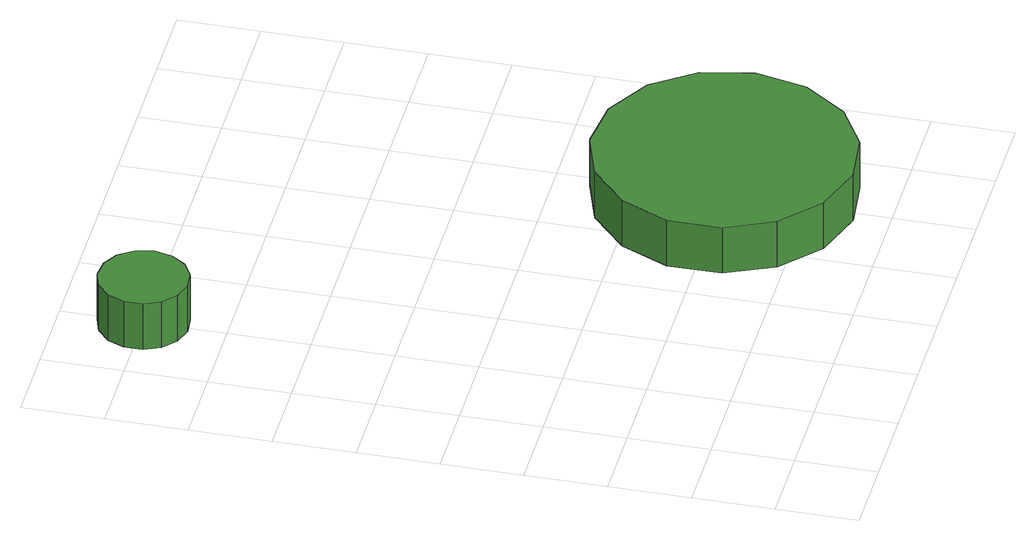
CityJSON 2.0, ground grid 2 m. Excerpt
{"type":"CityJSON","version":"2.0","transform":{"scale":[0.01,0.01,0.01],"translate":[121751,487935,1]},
"CityObjects":{
"tree1":{"type":"SolitaryVegetationObject","attributes":{"function":"something"},"geometry":[{"type":"MultiSurface","lod":"1","boundaries":[[[0,1,2,3,4,5,6,7,8,9,10,11,12,13,14]],[[15,16,17,18,19,20,21,22,23,24,25,26,27,28,29]],[[0,29,28,1]],[[1,28,27,2]],[[2,27,26,3]],[[3,26,25,4]],[[4,25,24,5]],[[5,24,23,6]],[[6,23,22,7]],[[7,22,21,8]],[[8,21,20,9]],[[9,20,19,10]],[[10,19,18,11]],[[11,18,17,12]],[[12,17,16,13]],[[13,16,15,14]],[[14,15,29,0]]]}]},
"tree2":{"type":"SolitaryVegetationObject","attributes":{"function":"something"},"geometry":[{"type":"MultiSurface","lod":"1","boundaries":[[[30,31,32,33,34,35,36,37,38,39,40,41,42,43,44]],[[45,46,47,48,49,50,51,52,53,54,55,56,57,58,59]],[[30,59,58,31]],[[31,58,57,32]],[[32,57,56,33]],[[33,56,55,34]],[[34,55,54,35]],[[35,54,53,36]],[[36,53,52,37]],[[37,52,51,38]],[[38,51,50,39]],[[39,50,49,40]],[[40,49,48,41]],[[41,48,47,42]],[[42,47,46,43]],[[43,46,45,44]],[[44,45,59,30]]]}]}
},
"vertices":[
[309,1600,160],[299,1644,160],[273,1681,160],[234,1703,160],[189,1708,160],[146,1694,160],[112,1664,160],[94,1623,160],[94,1577,160],[112,1536,160],[146,1506,160],[189,1492,160],[234,1497,160],[273,1519,160],[299,1556,160],[299,1556,31],[273,1519,31],[234,1497,31],[189,1492,31],[146,1506,31],[112,1536,31],[94,1577,31],[94,1623,31],[112,1664,31],[146,1694,31],[189,1708,31],[234,1703,31],[273,1681,31],[299,1644,31],[309,1600,31],
[1315,400,165],[1288,528,165],[1211,634,165],[1097,700,165],[967,714,165],[842,673,165],[745,585,165],[691,466,165],[691,334,165],[745,215,165],[842,127,165],[967,86,165],[1097,100,165],[1211,166,165],[1288,272,165],[1288,272,36],[1211,166,36],[1097,100,36],[967,86,36],[842,127,36],[745,215,36],[691,334,36],[691,466,36],[745,585,36],[842,673,36],[967,714,36],[1097,700,36],[1211,634,36],[1288,528,36],[1315,400,36]
]}
